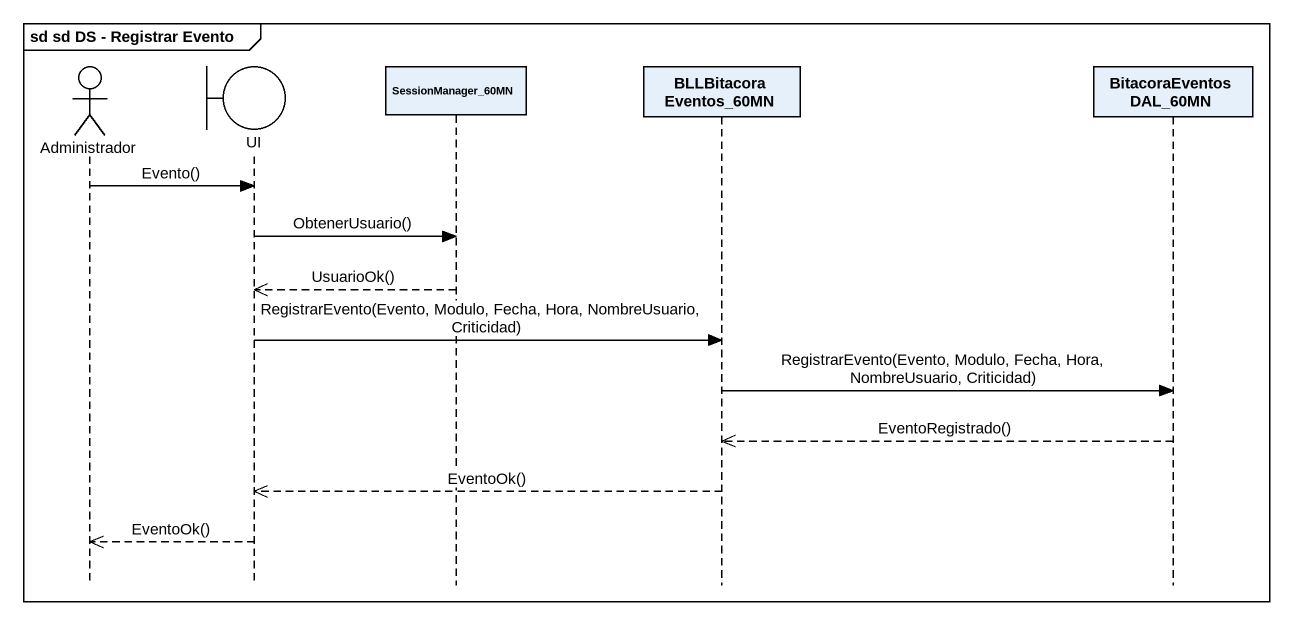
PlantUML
@startuml
mainframe sd sd DS - Registrar Evento
hide footbox
actor Administrador
boundary UI
participant SessionManager_60MN
participant BLLBitacoraEventos_60MN
participant BitacoraEventosDAL_60MN

Administrador -> UI : Evento()
UI -> SessionManager_60MN : ObtenerUsuario()
SessionManager_60MN -->> UI : UsuarioOk()
UI -> BLLBitacoraEventos_60MN : RegistrarEvento(Evento, Modulo, Fecha, Hora, NombreUsuario, Criticidad)
BLLBitacoraEventos_60MN -> BitacoraEventosDAL_60MN : RegistrarEvento(Evento, Modulo, Fecha, Hora, NombreUsuario, Criticidad)
BitacoraEventosDAL_60MN -->> BLLBitacoraEventos_60MN : EventoRegistrado()
BLLBitacoraEventos_60MN -->> UI : EventoOk()
UI -->> Administrador : EventoOk()
@enduml
